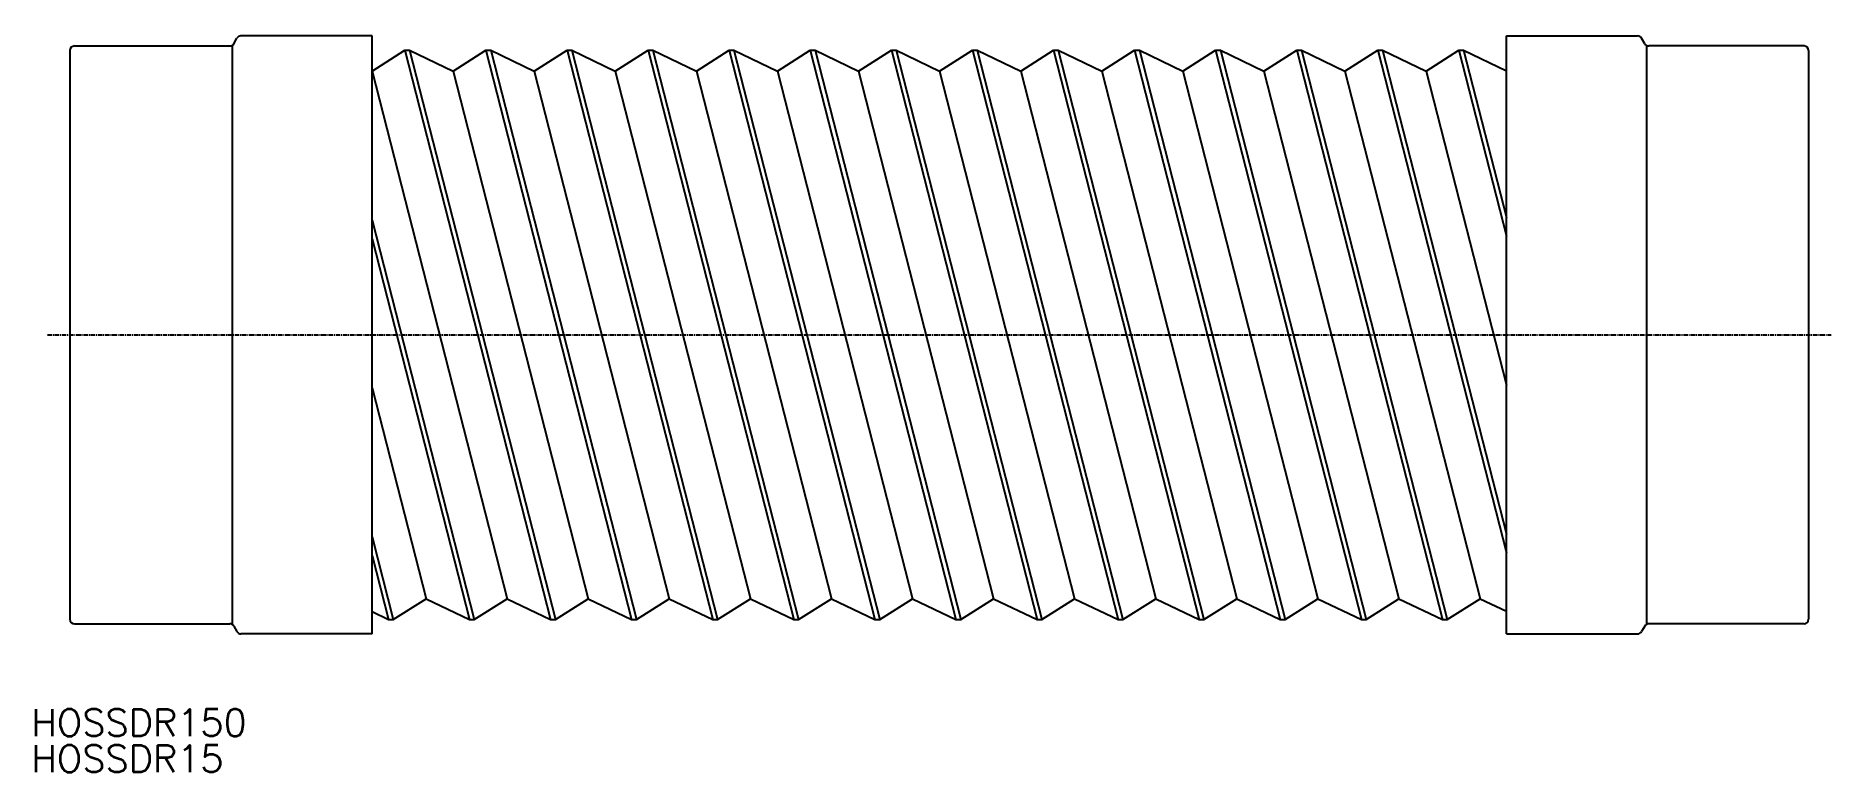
# Model space of a CAD drawing. Extents: x 46 to 544, y 103 to 307.
import ezdxf
from ezdxf.enums import TextEntityAlignment as Align

# ---------------------------------------------------------------- set-up
doc = ezdxf.new("R2010")
doc.units = 0
doc.linetypes.add('CENTER', pattern=[2, 1.25, -0.25, 0.25, -0.25])
doc.layers.get('0').update_dxf_attribs({"linetype": 'CONTINUOUS'})
doc.layers.add('CENTER', color=1, linetype='CENTER')
doc.styles.get("Standard").update_dxf_attribs({"font": 'txt.shx', "bigfont": 'extfont.shx'})

msp = doc.modelspace()

# ---------------------------------------------------------------- linework, layer by layer
for p, q in [((56.71, 304.47), (99.84, 304.47)), ((100.46, 304.64), (100.46, 143.91)), ((100.92, 305.1), (101.82, 306.65)), ((139.31, 307.27), (102.9, 307.27)), ((139.31, 141.27), (139.31, 307.27)), ((454.12, 141.27), (454.12, 307.27)), ((454.12, 307.27), (490.52, 307.27)), ((492.51, 305.1), (491.61, 306.65)), ((492.96, 304.64), (492.96, 143.91)), ((536.71, 304.47), (493.59, 304.47)), ((55.46, 303.22), (55.46, 145.32)), ((139.31, 297.5), (148.42, 303.27)), ((148.42, 303.27), (149.74, 303.27)), ((148.42, 303.27), (188.85, 145.27)), ((149.74, 303.27), (161.81, 297.5)), ((149.74, 303.27), (190.18, 145.27)), ((161.81, 297.5), (170.92, 303.27)), ((170.92, 303.27), (211.35, 145.27)), ((170.92, 303.27), (172.24, 303.27)), ((172.24, 303.27), (184.31, 297.5)), ((172.24, 303.27), (212.68, 145.27)), ((184.31, 297.5), (193.42, 303.27)), ((193.42, 303.27), (233.85, 145.27)), ((193.42, 303.27), (194.74, 303.27)), ((194.74, 303.27), (235.18, 145.27)), ((194.74, 303.27), (206.81, 297.5)), ((206.81, 297.5), (215.92, 303.27)), ((215.92, 303.27), (256.35, 145.27)), ((215.92, 303.27), (217.24, 303.27)), ((217.24, 303.27), (257.68, 145.27)), ((217.24, 303.27), (229.31, 297.5)), ((229.31, 297.5), (238.42, 303.27)), ((238.42, 303.27), (278.85, 145.27)), ((238.42, 303.27), (239.74, 303.27)), ((239.74, 303.27), (280.18, 145.27)), ((239.74, 303.27), (251.81, 297.5)), ((251.81, 297.5), (260.92, 303.27)), ((260.92, 303.27), (301.35, 145.27)), ((260.92, 303.27), (262.24, 303.27)), ((262.24, 303.27), (302.68, 145.27)), ((262.24, 303.27), (274.31, 297.5)), ((274.31, 297.5), (283.42, 303.27)), ((283.42, 303.27), (323.85, 145.27)), ((283.42, 303.27), (284.74, 303.27)), ((284.74, 303.27), (325.18, 145.27)), ((284.74, 303.27), (296.81, 297.5)), ((296.81, 297.5), (305.92, 303.27)), ((305.92, 303.27), (346.35, 145.27)), ((305.92, 303.27), (307.24, 303.27)), ((307.24, 303.27), (347.68, 145.27)), ((307.24, 303.27), (319.31, 297.5)), ((319.31, 297.5), (328.42, 303.27)), ((328.42, 303.27), (368.85, 145.27)), ((328.42, 303.27), (329.74, 303.27)), ((329.74, 303.27), (370.18, 145.27)), ((329.74, 303.27), (341.81, 297.5)), ((341.81, 297.5), (350.92, 303.27)), ((350.92, 303.27), (391.35, 145.27)), ((350.92, 303.27), (352.24, 303.27)), ((352.24, 303.27), (392.68, 145.27)), ((352.24, 303.27), (364.31, 297.5)), ((364.31, 297.5), (373.42, 303.27)), ((373.42, 303.27), (413.85, 145.27)), ((373.42, 303.27), (374.74, 303.27)), ((374.74, 303.27), (415.18, 145.27)), ((374.74, 303.27), (386.81, 297.5)), ((386.81, 297.5), (395.92, 303.27)), ((395.92, 303.27), (436.35, 145.27)), ((395.92, 303.27), (397.24, 303.27)), ((397.24, 303.27), (409.31, 297.5)), ((397.24, 303.27), (437.68, 145.27)), ((409.31, 297.5), (418.42, 303.27)), ((418.42, 303.27), (419.74, 303.27)), ((418.42, 303.27), (454.12, 163.78)), ((419.74, 303.27), (454.12, 168.95)), ((419.74, 303.27), (431.81, 297.5)), ((431.81, 297.5), (440.92, 303.27)), ((440.92, 303.27), (454.12, 251.7)), ((440.92, 303.27), (442.24, 303.27)), ((442.24, 303.27), (454.12, 297.59)), ((442.24, 303.27), (454.12, 256.88)), ((537.96, 303.22), (537.96, 145.32)), ((139.31, 297.5), (176.79, 151.04)), ((139.31, 297.5), (176.79, 151.04)), ((161.81, 297.5), (199.29, 151.04)), ((184.31, 297.5), (221.79, 151.04)), ((206.81, 297.5), (244.29, 151.04)), ((229.31, 297.5), (266.79, 151.04)), ((251.81, 297.5), (289.29, 151.04)), ((274.31, 297.5), (311.79, 151.04)), ((296.81, 297.5), (334.29, 151.04)), ((319.31, 297.5), (356.79, 151.04)), ((341.81, 297.5), (379.29, 151.04)), ((364.31, 297.5), (401.79, 151.04)), ((386.81, 297.5), (424.29, 151.04)), ((409.31, 297.5), (446.79, 151.04)), ((431.81, 297.5), (454.12, 210.33)), ((139.31, 256.12), (167.68, 145.27)), ((139.31, 250.95), (166.35, 145.27)), ((139.31, 209.57), (154.29, 151.04)), ((139.31, 168.2), (145.18, 145.27)), ((139.31, 163.02), (143.85, 145.27)), ((145.18, 145.27), (154.29, 151.04)), ((154.29, 151.04), (166.35, 145.27)), ((167.68, 145.27), (176.79, 151.04)), ((176.79, 151.04), (188.85, 145.27)), ((190.18, 145.27), (199.29, 151.04)), ((199.29, 151.04), (211.35, 145.27)), ((212.68, 145.27), (221.79, 151.04)), ((221.79, 151.04), (233.85, 145.27)), ((235.18, 145.27), (244.29, 151.04)), ((244.29, 151.04), (256.35, 145.27)), ((257.68, 145.27), (266.79, 151.04)), ((266.79, 151.04), (278.85, 145.27)), ((280.18, 145.27), (289.29, 151.04)), ((289.29, 151.04), (301.35, 145.27)), ((302.68, 145.27), (311.79, 151.04)), ((311.79, 151.04), (323.85, 145.27)), ((325.18, 145.27), (334.29, 151.04)), ((334.29, 151.04), (346.35, 145.27)), ((347.68, 145.27), (356.79, 151.04)), ((356.79, 151.04), (368.85, 145.27)), ((370.18, 145.27), (379.29, 151.04)), ((379.29, 151.04), (391.35, 145.27)), ((392.68, 145.27), (401.79, 151.04)), ((401.79, 151.04), (413.85, 145.27)), ((415.18, 145.27), (424.29, 151.04)), ((424.29, 151.04), (436.35, 145.27)), ((437.68, 145.27), (446.79, 151.04)), ((446.79, 151.04), (454.12, 147.54)), ((139.31, 147.44), (143.85, 145.27)), ((143.85, 145.27), (145.18, 145.27)), ((166.35, 145.27), (167.68, 145.27)), ((188.85, 145.27), (190.18, 145.27)), ((211.35, 145.27), (212.68, 145.27)), ((233.85, 145.27), (235.18, 145.27)), ((256.35, 145.27), (257.68, 145.27)), ((278.85, 145.27), (280.18, 145.27)), ((301.35, 145.27), (302.68, 145.27)), ((323.85, 145.27), (325.18, 145.27)), ((346.35, 145.27), (347.68, 145.27)), ((368.85, 145.27), (370.18, 145.27)), ((391.35, 145.27), (392.68, 145.27)), ((413.85, 145.27), (415.18, 145.27)), ((436.35, 145.27), (437.68, 145.27)), ((56.71, 144.07), (99.84, 144.07)), ((100.92, 143.45), (101.82, 141.9)), ((139.31, 141.27), (102.9, 141.27)), ((454.12, 141.27), (490.52, 141.27)), ((492.51, 143.45), (491.61, 141.9)), ((536.71, 144.07), (493.59, 144.07))]:
    msp.add_line(p, q)
for centre, start, end in [((56.71, 303.22), 90, 180), ((99.84, 305.72), 270, 329.8987), ((102.9, 306.02), 90, 149.8987), ((490.52, 306.02), 30.1013, 90), ((493.59, 305.72), 210.1013, 270), ((536.71, 303.22), 0, 90), ((56.71, 145.32), 180, 270), ((536.71, 145.32), 270, 0), ((99.84, 142.82), 30.1013, 90), ((102.9, 142.52), 210.1013, 270), ((490.52, 142.52), 270, 329.8987), ((493.59, 142.82), 90, 149.8987)]:
    msp.add_arc(centre, 1.25, start, end)
at = {"layer": 'CENTER', "color": 1, "linetype": 'CENTER'}
msp.add_line((49.21, 224.27), (544.21, 224.27), dxfattribs=at)

# ---------------------------------------------------------------- texts
at = {"color": 7, "linetype": 'CONTINUOUS'}
for s, p in [('HOSSDR150', (44.73, 116.64)), ('HOSSDR15', (44.73, 106.64))]:
    msp.add_text(s, height=7.5, dxfattribs=at).set_placement(p, align=Align.MIDDLE_LEFT)

doc.saveas('drawing.dxf')
